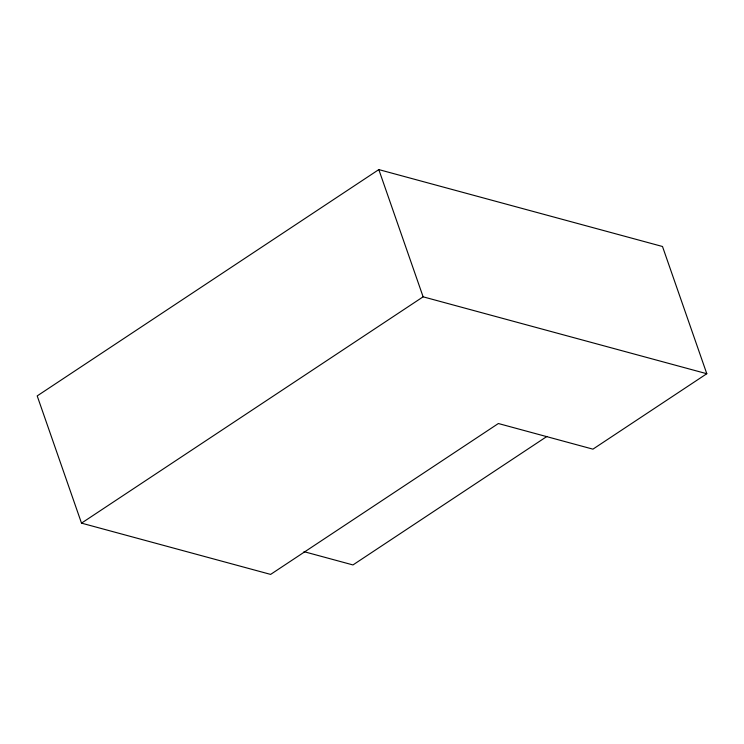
<?xml version="1.0" encoding="UTF-8"?>
<svg xmlns="http://www.w3.org/2000/svg" width="744" height="744" viewBox="0 0 744 744"><rect width="100%" height="100%" fill="white"/><g stroke="black" fill="none" stroke-linecap="round" stroke-linejoin="round"><path stroke-width="1.12" d="M378.817 169.595L37.2 395.91L81.505 523.134L270.621 574.405L498.368 423.522L592.931 449.153L706.8 373.721L662.495 246.497L378.817 169.595L423.122 296.819L706.8 373.721M81.505 523.134L423.122 296.819M546.933 436.44L352.963 564.938L304.008 551.667"/></g></svg>
